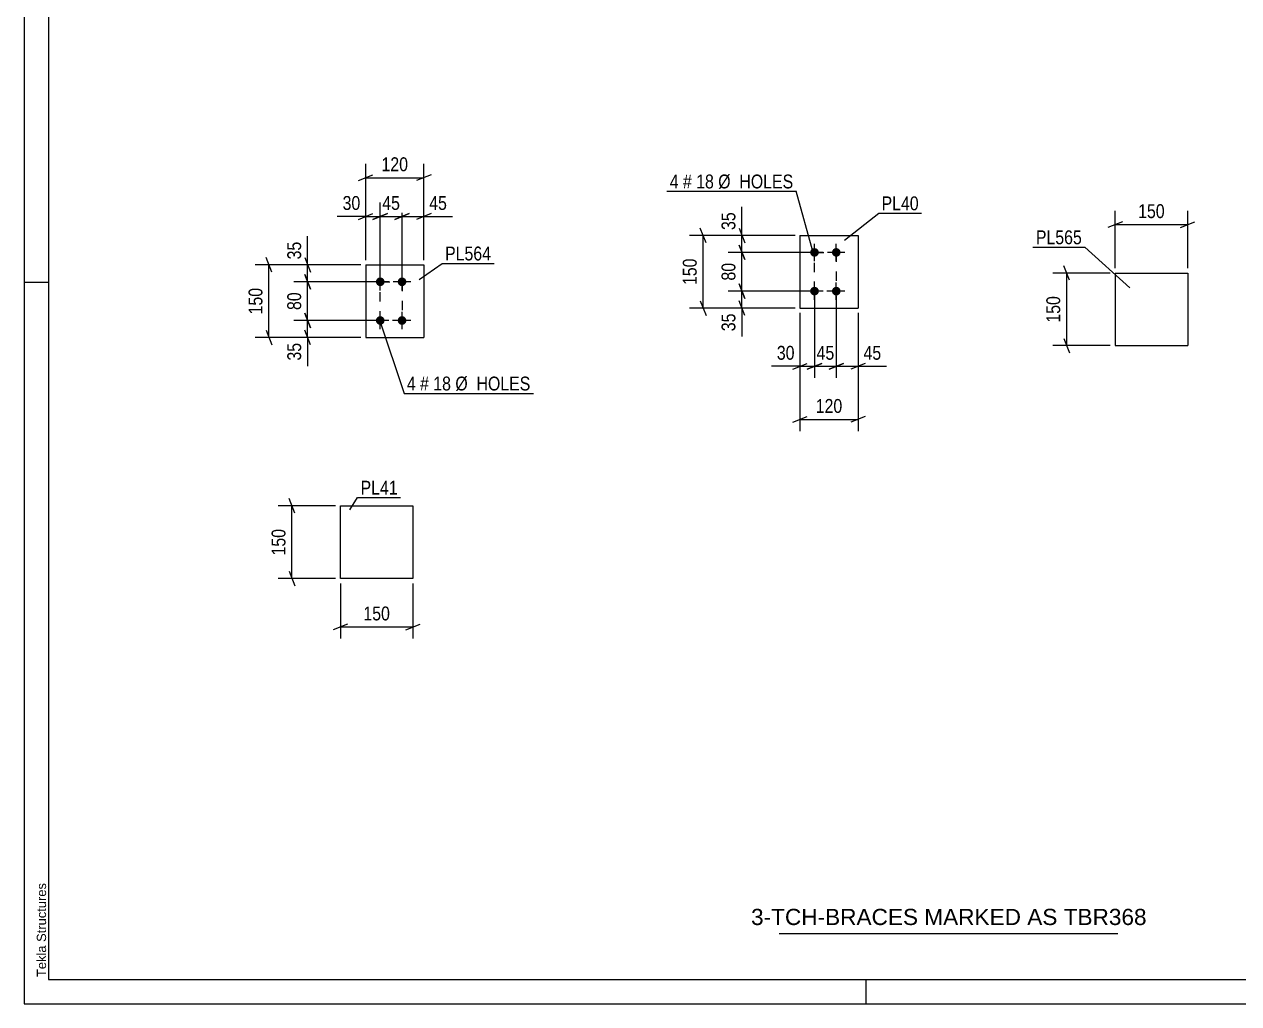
# Model space of a CAD drawing. Header units: millimetres. Extents: x 0 to 594, y 0 to 420.
# Drawn here: x 0 to 251, y 0 to 202.3 of the extents above; entities that cross this region are included whole.
import ezdxf

# ---------------------------------------------------------------- set-up
doc = ezdxf.new("R2010")
doc.units = ezdxf.units.MM
doc.linetypes.add('DXK_LINE_DOT2', pattern=[3.9198, 1.9599, -1.9599])
doc.styles.add('Arial', font='ARIAL.TTF', dxfattribs={"height": 0.2})
doc.styles.add('Arial Narrow', font='ARIALN.TTF', dxfattribs={"height": 0.2})

# ---------------------------------------------------------------- blocks, each defined once
blk = doc.blocks.new('Unknown-580570263-1163')
at = {"color": 5, "linetype": 'Continuous'}
for p, q in [((0, 420), (0, 0)), ((5, 415), (5, 5)), ((5, 149), (0, 149)), ((5, 5), (589, 5)), ((174, 0), (174, 5)), ((0, 0), (594, 0))]:
    blk.add_line(p, q, dxfattribs=at)
at = {"color": 174, "linetype": 'Continuous', "style": 'Arial'}
blk.add_text('Tekla Structures', height=1.9102, rotation=90, dxfattribs=at).set_placement((4.5, 5.5))
blk = doc.blocks.new('Part-580570263-6732 - 6731')
at = {"color": 2, "linetype": 'Continuous'}
for p, q in [((225.42, 150.94), (225.42, 135.94)), ((225.42, 150.94), (240.42, 150.94)), ((240.42, 150.94), (240.42, 135.94)), ((225.42, 135.94), (240.42, 135.94))]:
    blk.add_line(p, q, dxfattribs=at)
blk = doc.blocks.new('Part-580570263-6702 - 6701')
at = {"color": 2, "linetype": 'Continuous'}
for p, q in [((65.32, 102.83), (80.32, 102.83)), ((65.32, 87.83), (65.32, 102.83)), ((80.32, 102.83), (80.32, 87.83)), ((80.32, 87.83), (65.32, 87.83))]:
    blk.add_line(p, q, dxfattribs=at)
blk = doc.blocks.new('Part-580570263-6715 - 6714')
at = {"color": 2, "linetype": 'Continuous'}
for p, q in [((70.56, 152.63), (70.56, 137.63)), ((70.56, 152.63), (82.56, 152.63)), ((82.56, 152.63), (82.56, 137.63)), ((70.56, 137.63), (82.56, 137.63))]:
    blk.add_line(p, q, dxfattribs=at)
blk = doc.blocks.new('Bolt-580570263-6716 - 6714')
at = {"linetype": 'Continuous'}
for points in [[(73.56, 148.23, -1), (73.56, 150.03, -1)], [(78.06, 148.23, -1), (78.06, 150.03, -1)], [(73.56, 140.23, -1), (73.56, 142.03, -1)], [(78.06, 140.23, -1), (78.06, 142.03, -1)]]:
    blk.add_hatch(color=1, dxfattribs=at).paths.add_polyline_path(points)
at = {"color": 1, "linetype": 'Continuous'}
for p, q in [((73.56, 147.33), (73.56, 150.93)), ((78.06, 147.33), (78.06, 150.93)), ((75.36, 149.13), (71.76, 149.13)), ((79.86, 149.13), (76.26, 149.13)), ((75.36, 141.13), (71.76, 141.13)), ((73.56, 139.33), (73.56, 142.93)), ((79.86, 141.13), (76.26, 141.13)), ((78.06, 139.33), (78.06, 142.93))]:
    blk.add_line(p, q, dxfattribs=at)
blk = doc.blocks.new('Part-580570263-6682 - 6681')
at = {"color": 2, "linetype": 'Continuous'}
for p, q in [((160.3, 158.7), (160.3, 143.7)), ((160.3, 158.7), (172.3, 158.7)), ((172.3, 158.7), (172.3, 143.7)), ((160.3, 143.7), (172.3, 143.7))]:
    blk.add_line(p, q, dxfattribs=at)
blk = doc.blocks.new('Bolt-580570263-6683 - 6681')
at = {"linetype": 'Continuous'}
for points in [[(163.3, 154.3, -1), (163.3, 156.1, -1)], [(167.8, 154.3, -1), (167.8, 156.1, -1)], [(163.3, 146.3, -1), (163.3, 148.1, -1)], [(167.8, 146.3, -1), (167.8, 148.1, -1)]]:
    blk.add_hatch(color=1, dxfattribs=at).paths.add_polyline_path(points)
at = {"color": 1, "linetype": 'Continuous'}
for p, q in [((163.3, 153.4), (163.3, 157)), ((167.8, 153.4), (167.8, 157)), ((165.1, 155.2), (161.5, 155.2)), ((169.6, 155.2), (166, 155.2)), ((163.3, 145.4), (163.3, 149)), ((167.8, 145.4), (167.8, 149)), ((165.1, 147.2), (161.5, 147.2)), ((169.6, 147.2), (166, 147.2))]:
    blk.add_line(p, q, dxfattribs=at)
blk = doc.blocks.new('Rectangle-580570263-7640 - 6714')
at = {"color": 1, "linetype": 'DXK_LINE_DOT2'}
blk.add_lwpolyline([(73.56, 149.13), (78.06, 149.13), (78.06, 141.13), (73.56, 141.13), (73.56, 149.13)], close=True, dxfattribs=at)
blk = doc.blocks.new('Rectangle-580570263-7533 - 6681')
at = {"color": 1, "linetype": 'DXK_LINE_DOT2'}
blk.add_lwpolyline([(163.3, 155.2), (167.8, 155.2), (167.8, 147.2), (163.3, 147.2), (163.3, 155.2)], close=True, dxfattribs=at)
blk = doc.blocks.new('StraightDimension-580570263-6892 - 6731')
at = {"color": 7, "linetype": 'Continuous'}
for p, q in [((225.42, 151.94), (225.42, 163.79)), ((240.42, 151.94), (240.42, 163.79)), ((226.92, 161.54), (223.92, 160.34)), ((225.42, 160.94), (240.42, 160.94)), ((238.92, 160.34), (241.92, 161.54))]:
    blk.add_line(p, q, dxfattribs=at)
at = {"color": 0}
blk.add_wipeout([(236.27, 161.69), (236.27, 165.89), (229.58, 165.89), (229.58, 161.69)], dxfattribs=at)
at = {"color": 3, "style": 'Arial Narrow'}
blk.add_text('150', height=2.863, dxfattribs=at).set_placement((230.18, 162.29))
blk = doc.blocks.new('StraightDimension-580570263-6896 - 6731')
at = {"color": 7, "linetype": 'Continuous'}
for p, q in [((224.42, 150.94), (212.57, 150.94)), ((216.02, 149.44), (214.82, 152.44)), ((215.42, 135.94), (215.42, 150.94)), ((224.42, 135.94), (212.57, 135.94)), ((214.82, 137.44), (216.02, 134.44))]:
    blk.add_line(p, q, dxfattribs=at)
at = {"color": 0}
blk.add_wipeout([(214.67, 146.78), (210.47, 146.78), (210.47, 140.09), (214.67, 140.09)], dxfattribs=at)
at = {"color": 3, "style": 'Arial Narrow'}
blk.add_text('150', height=2.863, rotation=90.0002, dxfattribs=at).set_placement((214.07, 140.69))
blk = doc.blocks.new('StraightDimension-580570263-6839 - 6701')
at = {"color": 7, "linetype": 'Continuous'}
for p, q in [((65.32, 86.83), (65.32, 75.43)), ((80.32, 86.83), (80.32, 75.43)), ((66.82, 78.43), (63.82, 77.23)), ((65.32, 77.83), (80.32, 77.83)), ((78.82, 77.23), (81.82, 78.43))]:
    blk.add_line(p, q, dxfattribs=at)
at = {"color": 0}
blk.add_wipeout([(76.17, 78.58), (76.17, 82.78), (69.48, 82.78), (69.48, 78.58)], dxfattribs=at)
at = {"color": 3, "style": 'Arial Narrow'}
blk.add_text('150', height=2.863, dxfattribs=at).set_placement((70.08, 79.18))
blk = doc.blocks.new('StraightDimension-580570263-6843 - 6701')
at = {"color": 7, "linetype": 'Continuous'}
for p, q in [((55.92, 101.33), (54.72, 104.33)), ((64.32, 102.83), (52.47, 102.83)), ((55.32, 87.83), (55.32, 102.83)), ((54.72, 89.33), (55.92, 86.33)), ((64.32, 87.83), (52.47, 87.83))]:
    blk.add_line(p, q, dxfattribs=at)
at = {"color": 0}
blk.add_wipeout([(54.57, 98.68), (50.37, 98.68), (50.37, 91.99), (54.57, 91.99)], dxfattribs=at)
at = {"color": 3, "style": 'Arial Narrow'}
blk.add_text('150', height=2.863, rotation=90.0002, dxfattribs=at).set_placement((53.97, 92.59))
blk = doc.blocks.new('StraightDimension-580570263-7594 - 6714')
at = {"color": 7, "linetype": 'Continuous'}
for p, q in [((72.56, 141.13), (55.71, 141.13)), ((57.96, 142.63), (59.16, 139.63)), ((58.56, 137.63), (58.56, 141.13)), ((59.16, 136.13), (57.96, 139.13)), ((69.56, 137.63), (55.71, 137.63))]:
    blk.add_line(p, q, dxfattribs=at)
at = {"color": 0}
blk.add_wipeout([(57.81, 137.1), (53.61, 137.1), (53.61, 132.25), (57.81, 132.25)], dxfattribs=at)
at = {"color": 7, "linetype": 'Continuous'}
blk.add_line((58.56, 137.63), (58.56, 131.72), dxfattribs=at)
blk.add_line((58.56, 137.63), (58.56, 131.72), dxfattribs=at)
at = {"color": 3, "style": 'Arial Narrow'}
blk.add_text('35', height=2.863, rotation=90.0002, dxfattribs=at).set_placement((57.21, 132.85))
blk = doc.blocks.new('StraightDimension-580570263-6868 - 6714')
at = {"color": 7, "linetype": 'Continuous'}
for p, q in [((76.56, 162.03), (79.56, 163.23)), ((78.06, 150.13), (78.06, 165.48)), ((84.06, 163.23), (81.06, 162.03)), ((82.56, 153.63), (82.56, 165.48)), ((78.06, 162.63), (82.56, 162.63))]:
    blk.add_line(p, q, dxfattribs=at)
at = {"color": 0}
blk.add_wipeout([(87.94, 163.38), (87.94, 167.58), (83.08, 167.58), (83.08, 163.38)], dxfattribs=at)
at = {"color": 7, "linetype": 'Continuous'}
blk.add_line((82.56, 162.63), (88.47, 162.63), dxfattribs=at)
blk.add_line((82.56, 162.63), (88.47, 162.63), dxfattribs=at)
at = {"color": 3, "style": 'Arial Narrow'}
blk.add_text('45', height=2.863, dxfattribs=at).set_placement((83.68, 163.98))
blk = doc.blocks.new('StraightDimension-580570263-7593 - 6714')
at = {"color": 7, "linetype": 'Continuous'}
for p, q in [((57.96, 150.63), (59.16, 147.63)), ((72.56, 149.13), (55.71, 149.13)), ((58.56, 141.13), (58.56, 149.13)), ((72.56, 141.13), (55.71, 141.13)), ((59.16, 139.63), (57.96, 142.63))]:
    blk.add_line(p, q, dxfattribs=at)
at = {"color": 0}
blk.add_wipeout([(57.81, 147.56), (53.61, 147.56), (53.61, 142.7), (57.81, 142.7)], dxfattribs=at)
at = {"color": 3, "style": 'Arial Narrow'}
blk.add_text('80', height=2.863, rotation=90.0002, dxfattribs=at).set_placement((57.21, 143.3))
blk = doc.blocks.new('StraightDimension-580570263-7592 - 6714')
at = {"color": 7, "linetype": 'Continuous'}
for p, q in [((57.96, 154.13), (59.16, 151.13)), ((69.56, 152.63), (55.71, 152.63)), ((59.16, 147.63), (57.96, 150.63)), ((58.56, 149.13), (58.56, 152.63)), ((72.56, 149.13), (55.71, 149.13))]:
    blk.add_line(p, q, dxfattribs=at)
at = {"color": 0}
blk.add_wipeout([(57.81, 158.01), (53.61, 158.01), (53.61, 153.15), (57.81, 153.15)], dxfattribs=at)
at = {"color": 7, "linetype": 'Continuous'}
blk.add_line((58.56, 152.63), (58.56, 158.54), dxfattribs=at)
blk.add_line((58.56, 152.63), (58.56, 158.54), dxfattribs=at)
at = {"color": 3, "style": 'Arial Narrow'}
blk.add_text('35', height=2.863, rotation=90.0002, dxfattribs=at).set_placement((57.21, 153.75))
blk = doc.blocks.new('StraightDimension-580570263-6869 - 6714')
at = {"color": 7, "linetype": 'Continuous'}
for p, q in [((72.06, 162.03), (75.06, 163.23)), ((73.56, 150.13), (73.56, 165.48)), ((79.56, 163.23), (76.56, 162.03)), ((78.06, 150.13), (78.06, 165.48)), ((73.56, 162.63), (78.06, 162.63))]:
    blk.add_line(p, q, dxfattribs=at)
at = {"color": 0}
blk.add_wipeout([(78.24, 163.38), (78.24, 167.58), (73.38, 167.58), (73.38, 163.38)], dxfattribs=at)
at = {"color": 3, "style": 'Arial Narrow'}
blk.add_text('45', height=2.863, dxfattribs=at).set_placement((73.98, 163.98))
blk = doc.blocks.new('StraightDimension-580570263-6864 - 6714')
at = {"color": 7, "linetype": 'Continuous'}
for p, q in [((51.16, 151.13), (49.96, 154.13)), ((69.56, 152.63), (47.71, 152.63)), ((50.56, 137.63), (50.56, 152.63)), ((49.96, 139.13), (51.16, 136.13)), ((69.56, 137.63), (47.71, 137.63))]:
    blk.add_line(p, q, dxfattribs=at)
at = {"color": 0}
blk.add_wipeout([(49.81, 148.47), (45.61, 148.47), (45.61, 141.79), (49.81, 141.79)], dxfattribs=at)
at = {"color": 3, "style": 'Arial Narrow'}
blk.add_text('150', height=2.863, rotation=90.0002, dxfattribs=at).set_placement((49.21, 142.39))
blk = doc.blocks.new('StraightDimension-580570263-6870 - 6714')
at = {"color": 7, "linetype": 'Continuous'}
for p, q in [((69.06, 162.03), (72.06, 163.23)), ((70.56, 153.63), (70.56, 165.48)), ((75.06, 163.23), (72.06, 162.03)), ((73.56, 150.13), (73.56, 165.48)), ((70.56, 162.63), (73.56, 162.63))]:
    blk.add_line(p, q, dxfattribs=at)
at = {"color": 0}
blk.add_wipeout([(70.03, 163.38), (70.03, 167.58), (65.18, 167.58), (65.18, 163.38)], dxfattribs=at)
at = {"color": 7, "linetype": 'Continuous'}
blk.add_line((70.56, 162.63), (64.65, 162.63), dxfattribs=at)
blk.add_line((70.56, 162.63), (64.65, 162.63), dxfattribs=at)
at = {"color": 3, "style": 'Arial Narrow'}
blk.add_text('30', height=2.863, dxfattribs=at).set_placement((65.78, 163.98))
blk = doc.blocks.new('StraightDimension-580570263-6880 - 6714')
at = {"color": 7, "linetype": 'Continuous'}
for p, q in [((70.56, 153.63), (70.56, 173.48)), ((82.56, 153.63), (82.56, 173.48)), ((69.06, 170.03), (72.06, 171.23)), ((84.06, 171.23), (81.06, 170.03)), ((70.56, 170.63), (82.56, 170.63))]:
    blk.add_line(p, q, dxfattribs=at)
at = {"color": 0}
blk.add_wipeout([(79.9, 171.38), (79.9, 175.58), (73.22, 175.58), (73.22, 171.38)], dxfattribs=at)
at = {"color": 3, "style": 'Arial Narrow'}
blk.add_text('120', height=2.863, dxfattribs=at).set_placement((73.82, 171.98))
blk = doc.blocks.new('StraightDimension-580570263-6811 - 6681')
at = {"color": 7, "linetype": 'Continuous'}
for p, q in [((159.3, 158.7), (137.45, 158.7)), ((140.9, 157.2), (139.7, 160.2)), ((140.3, 143.7), (140.3, 158.7)), ((159.3, 143.7), (137.45, 143.7)), ((139.7, 145.2), (140.9, 142.2))]:
    blk.add_line(p, q, dxfattribs=at)
at = {"color": 0}
blk.add_wipeout([(139.55, 154.55), (135.35, 154.55), (135.35, 147.86), (139.55, 147.86)], dxfattribs=at)
at = {"color": 3, "style": 'Arial Narrow'}
blk.add_text('150', height=2.863, rotation=90.0002, dxfattribs=at).set_placement((138.95, 148.46))
blk = doc.blocks.new('StraightDimension-580570263-6816 - 6681')
at = {"color": 7, "linetype": 'Continuous'}
for p, q in [((163.3, 146.2), (163.3, 129.28)), ((167.8, 146.2), (167.8, 129.28)), ((161.8, 131.08), (164.8, 132.28)), ((163.3, 131.68), (167.8, 131.68)), ((169.3, 132.28), (166.3, 131.08))]:
    blk.add_line(p, q, dxfattribs=at)
at = {"color": 0}
blk.add_wipeout([(167.98, 132.43), (167.98, 136.63), (163.13, 136.63), (163.13, 132.43)], dxfattribs=at)
at = {"color": 3, "style": 'Arial Narrow'}
blk.add_text('45', height=2.863, dxfattribs=at).set_placement((163.73, 133.03))
blk = doc.blocks.new('StraightDimension-580570263-6815 - 6681')
at = {"color": 7, "linetype": 'Continuous'}
for p, q in [((167.8, 146.2), (167.8, 129.28)), ((172.3, 142.7), (172.3, 129.28)), ((166.3, 131.08), (169.3, 132.28)), ((167.8, 131.68), (172.3, 131.68)), ((173.8, 132.28), (170.8, 131.08))]:
    blk.add_line(p, q, dxfattribs=at)
at = {"color": 0}
blk.add_wipeout([(177.69, 132.43), (177.69, 136.63), (172.83, 136.63), (172.83, 132.43)], dxfattribs=at)
at = {"color": 7, "linetype": 'Continuous'}
blk.add_line((172.3, 131.68), (178.21, 131.68), dxfattribs=at)
blk.add_line((172.3, 131.68), (178.21, 131.68), dxfattribs=at)
at = {"color": 3, "style": 'Arial Narrow'}
blk.add_text('45', height=2.863, dxfattribs=at).set_placement((173.43, 133.03))
blk = doc.blocks.new('StraightDimension-580570263-6817 - 6681')
at = {"color": 7, "linetype": 'Continuous'}
for p, q in [((163.3, 146.2), (163.3, 129.28)), ((160.3, 142.7), (160.3, 129.28)), ((158.8, 131.08), (161.8, 132.28)), ((160.3, 131.68), (163.3, 131.68)), ((164.8, 132.28), (161.8, 131.08))]:
    blk.add_line(p, q, dxfattribs=at)
at = {"color": 0}
blk.add_wipeout([(159.78, 132.43), (159.78, 136.63), (154.92, 136.63), (154.92, 132.43)], dxfattribs=at)
at = {"color": 7, "linetype": 'Continuous'}
blk.add_line((160.3, 131.68), (154.4, 131.68), dxfattribs=at)
blk.add_line((160.3, 131.68), (154.4, 131.68), dxfattribs=at)
at = {"color": 3, "style": 'Arial Narrow'}
blk.add_text('30', height=2.863, dxfattribs=at).set_placement((155.52, 133.03))
blk = doc.blocks.new('StraightDimension-580570263-6827 - 6681')
at = {"color": 7, "linetype": 'Continuous'}
for p, q in [((160.3, 142.7), (160.3, 118.3)), ((172.3, 142.7), (172.3, 118.3)), ((158.8, 120.1), (161.8, 121.3)), ((160.3, 120.7), (172.3, 120.7)), ((173.8, 121.3), (170.8, 120.1))]:
    blk.add_line(p, q, dxfattribs=at)
at = {"color": 0}
blk.add_wipeout([(169.65, 121.45), (169.65, 125.65), (162.96, 125.65), (162.96, 121.45)], dxfattribs=at)
at = {"color": 3, "style": 'Arial Narrow'}
blk.add_text('120', height=2.863, dxfattribs=at).set_placement((163.56, 122.05))
blk = doc.blocks.new('StraightDimension-580570263-7545 - 6681')
at = {"color": 7, "linetype": 'Continuous'}
for p, q in [((159.3, 158.7), (145.45, 158.7)), ((147.7, 160.2), (148.9, 157.2)), ((148.3, 155.2), (148.3, 158.7)), ((148.9, 153.7), (147.7, 156.7)), ((162.3, 155.2), (145.45, 155.2))]:
    blk.add_line(p, q, dxfattribs=at)
at = {"color": 0}
blk.add_wipeout([(147.55, 164.09), (143.35, 164.09), (143.35, 159.23), (147.55, 159.23)], dxfattribs=at)
at = {"color": 7, "linetype": 'Continuous'}
blk.add_line((148.3, 158.7), (148.3, 164.61), dxfattribs=at)
blk.add_line((148.3, 158.7), (148.3, 164.61), dxfattribs=at)
at = {"color": 3, "style": 'Arial Narrow'}
blk.add_text('35', height=2.863, rotation=90.0002, dxfattribs=at).set_placement((146.95, 159.83))
blk = doc.blocks.new('StraightDimension-580570263-7546 - 6681')
at = {"color": 7, "linetype": 'Continuous'}
for p, q in [((147.7, 156.7), (148.9, 153.7)), ((162.3, 155.2), (145.45, 155.2)), ((148.3, 147.2), (148.3, 155.2)), ((148.9, 145.7), (147.7, 148.7)), ((162.3, 147.2), (145.45, 147.2))]:
    blk.add_line(p, q, dxfattribs=at)
at = {"color": 0}
blk.add_wipeout([(147.55, 153.63), (143.35, 153.63), (143.35, 148.78), (147.55, 148.78)], dxfattribs=at)
at = {"color": 3, "style": 'Arial Narrow'}
blk.add_text('80', height=2.863, rotation=90.0002, dxfattribs=at).set_placement((146.95, 149.38))
blk = doc.blocks.new('StraightDimension-580570263-7547 - 6681')
at = {"color": 7, "linetype": 'Continuous'}
for p, q in [((147.7, 148.7), (148.9, 145.7)), ((162.3, 147.2), (145.45, 147.2)), ((148.3, 143.7), (148.3, 147.2)), ((159.3, 143.7), (145.45, 143.7)), ((148.9, 142.2), (147.7, 145.2))]:
    blk.add_line(p, q, dxfattribs=at)
at = {"color": 0}
blk.add_wipeout([(147.55, 143.18), (143.35, 143.18), (143.35, 138.32), (147.55, 138.32)], dxfattribs=at)
at = {"color": 7, "linetype": 'Continuous'}
blk.add_line((148.3, 143.7), (148.3, 137.8), dxfattribs=at)
blk.add_line((148.3, 143.7), (148.3, 137.8), dxfattribs=at)
at = {"color": 3, "style": 'Arial Narrow'}
blk.add_text('35', height=2.863, rotation=90.0002, dxfattribs=at).set_placement((146.95, 138.92))
blk = doc.blocks.new('Unknown-580570263-7801')
at = {"color": 7, "linetype": 'Continuous'}
blk.add_line((156, 14.5), (226, 14.5), dxfattribs=at)
at = {"color": 7, "style": 'Arial'}
blk.add_text('3-TCH-BRACES MARKED AS TBR368', height=3.3428, dxfattribs=at).set_placement((150.19, 16.25))
blk = doc.blocks.new('Mark-580570263-7512 - 6731')
at = {"color": 0}
blk.add_wipeout([(218.55, 156.89), (218.55, 159.89), (209.05, 159.89), (209.05, 156.89)], dxfattribs=at)
blk.add_wipeout([(218.55, 156.89), (218.55, 159.89), (209.05, 159.89), (209.05, 156.89)], dxfattribs=at)
at = {"color": 30, "linetype": 'Continuous'}
for p in [(208.45, 156.29), (228.45, 147.91)]:
    blk.add_line(p, (219.15, 156.29), dxfattribs=at)
at = {"color": 3, "style": 'Arial Narrow'}
blk.add_text('PL565', height=2.863, dxfattribs=at).set_placement((209.05, 156.89))
blk = doc.blocks.new('Mark-580570263-7657 - 6701')
at = {"color": 0}
blk.add_wipeout([(77.17, 105.16), (77.17, 108.16), (69.49, 108.16), (69.49, 105.16)], dxfattribs=at)
blk.add_wipeout([(77.17, 105.16), (77.17, 108.16), (69.49, 108.16), (69.49, 105.16)], dxfattribs=at)
at = {"color": 30, "linetype": 'Continuous'}
for p, q in [((67.3, 102), (68.89, 104.56)), ((68.89, 104.56), (77.77, 104.56))]:
    blk.add_line(p, q, dxfattribs=at)
at = {"color": 3, "style": 'Arial Narrow'}
blk.add_text('PL41', height=2.863, dxfattribs=at).set_placement((69.49, 105.16))
blk = doc.blocks.new('Mark-580570263-7650 - 6714')
at = {"color": 0}
blk.add_wipeout([(96.47, 153.54), (96.47, 156.54), (86.96, 156.54), (86.96, 153.54)], dxfattribs=at)
blk.add_wipeout([(96.47, 153.54), (96.47, 156.54), (86.96, 156.54), (86.96, 153.54)], dxfattribs=at)
at = {"color": 30, "linetype": 'Continuous'}
for p, q in [((81.59, 149.6), (86.36, 152.94)), ((86.36, 152.94), (97.07, 152.94))]:
    blk.add_line(p, q, dxfattribs=at)
at = {"color": 3, "style": 'Arial Narrow'}
blk.add_text('PL564', height=2.863, dxfattribs=at).set_placement((86.96, 153.54))
blk = doc.blocks.new('Mark-580570263-6963 - 6714')
at = {"color": 0}
blk.add_wipeout([(80.89, 126.68), (80.89, 129.68), (79.07, 129.68), (79.07, 126.68)], dxfattribs=at)
blk.add_wipeout([(80.89, 126.68), (80.89, 129.68), (79.07, 129.68), (79.07, 126.68)], dxfattribs=at)
at = {"color": 7, "linetype": 'Continuous'}
blk.add_line((73.4, 141.24), (78.47, 126.08), dxfattribs=at)
at = {"color": 0}
blk.add_wipeout([(83.62, 126.68), (83.62, 129.68), (81.79, 129.68), (81.79, 126.68)], dxfattribs=at)
blk.add_wipeout([(83.62, 126.68), (83.62, 129.68), (81.79, 129.68), (81.79, 126.68)], dxfattribs=at)
at = {"color": 3, "style": 'Arial Narrow'}
blk.add_text('4', height=2.86, dxfattribs=at).set_placement((79.07, 126.68))
at = {"color": 0}
blk.add_wipeout([(88.18, 126.68), (88.18, 129.68), (84.52, 129.68), (84.52, 126.68)], dxfattribs=at)
blk.add_wipeout([(88.18, 126.68), (88.18, 129.68), (84.52, 129.68), (84.52, 126.68)], dxfattribs=at)
at = {"color": 3, "style": 'Arial Narrow'}
blk.add_text('#', height=2.86, dxfattribs=at).set_placement((81.79, 126.68))
at = {"color": 0}
blk.add_wipeout([(104.61, 126.68), (104.61, 129.68), (89.08, 129.68), (89.08, 126.68)], dxfattribs=at)
blk.add_wipeout([(104.61, 126.68), (104.61, 129.68), (89.08, 129.68), (89.08, 126.68)], dxfattribs=at)
at = {"color": 7, "linetype": 'Continuous'}
blk.add_line((78.47, 126.08), (105.21, 126.08), dxfattribs=at)
at = {"color": 3, "style": 'Arial Narrow'}
for s, p in [('18', (84.52, 126.68)), ('Ø  HOLES', (89.08, 126.68))]:
    blk.add_text(s, height=2.863, dxfattribs=at).set_placement(p)
blk = doc.blocks.new('Mark-580570263-6959 - 6681')
at = {"color": 0}
blk.add_wipeout([(135.22, 168.42), (135.22, 171.42), (133.39, 171.42), (133.39, 168.42)], dxfattribs=at)
blk.add_wipeout([(135.22, 168.42), (135.22, 171.42), (133.39, 171.42), (133.39, 168.42)], dxfattribs=at)
blk.add_wipeout([(137.95, 168.42), (137.95, 171.42), (136.12, 171.42), (136.12, 168.42)], dxfattribs=at)
blk.add_wipeout([(137.95, 168.42), (137.95, 171.42), (136.12, 171.42), (136.12, 168.42)], dxfattribs=at)
at = {"color": 3, "style": 'Arial Narrow'}
blk.add_text('4', height=2.86, dxfattribs=at).set_placement((133.39, 168.42))
at = {"color": 0}
blk.add_wipeout([(142.5, 168.42), (142.5, 171.42), (138.85, 171.42), (138.85, 168.42)], dxfattribs=at)
blk.add_wipeout([(142.5, 168.42), (142.5, 171.42), (138.85, 171.42), (138.85, 168.42)], dxfattribs=at)
at = {"color": 3, "style": 'Arial Narrow'}
blk.add_text('#', height=2.86, dxfattribs=at).set_placement((136.12, 168.42))
at = {"color": 0}
blk.add_wipeout([(158.93, 168.42), (158.93, 171.42), (143.4, 171.42), (143.4, 168.42)], dxfattribs=at)
blk.add_wipeout([(158.93, 168.42), (158.93, 171.42), (143.4, 171.42), (143.4, 168.42)], dxfattribs=at)
at = {"color": 7, "linetype": 'Continuous'}
for p in [(132.79, 167.82), (162.99, 155.2)]:
    blk.add_line(p, (159.53, 167.82), dxfattribs=at)
at = {"color": 3, "style": 'Arial Narrow'}
for s, p in [('18', (138.85, 168.42)), ('Ø  HOLES', (143.4, 168.42))]:
    blk.add_text(s, height=2.863, dxfattribs=at).set_placement(p)
blk = doc.blocks.new('Mark-580570263-7527 - 6681')
at = {"color": 0}
blk.add_wipeout([(184.84, 163.9), (184.84, 166.9), (177.16, 166.9), (177.16, 163.9)], dxfattribs=at)
blk.add_wipeout([(184.84, 163.9), (184.84, 166.9), (177.16, 166.9), (177.16, 163.9)], dxfattribs=at)
at = {"color": 30, "linetype": 'Continuous'}
for p, q in [((169.47, 157.76), (176.56, 163.3)), ((176.56, 163.3), (185.44, 163.3))]:
    blk.add_line(p, q, dxfattribs=at)
at = {"color": 3, "style": 'Arial Narrow'}
blk.add_text('PL40', height=2.863, dxfattribs=at).set_placement((177.16, 163.9))

msp = doc.modelspace()

# ---------------------------------------------------------------- block references
for name in ['Unknown-580570263-1163', 'Part-580570263-6682 - 6681', 'Bolt-580570263-6683 - 6681', 'Rectangle-580570263-7533 - 6681', 'Part-580570263-6715 - 6714', 'Bolt-580570263-6716 - 6714', 'Part-580570263-6732 - 6731', 'Rectangle-580570263-7640 - 6714', 'Part-580570263-6702 - 6701', 'Unknown-580570263-7801']:
    msp.add_blockref(name, (0, 0))

# ---------------------------------------------------------------- next in the draw order: block references
for name in ['StraightDimension-580570263-6868 - 6714', 'Mark-580570263-7527 - 6681', 'StraightDimension-580570263-6892 - 6731', 'StraightDimension-580570263-6811 - 6681', 'StraightDimension-580570263-6816 - 6681', 'StraightDimension-580570263-7594 - 6714', 'Mark-580570263-7657 - 6701', 'StraightDimension-580570263-6839 - 6701']:
    msp.add_blockref(name, (0, 0))

# ---------------------------------------------------------------- next in the draw order: block references
for name in ['StraightDimension-580570263-7545 - 6681', 'StraightDimension-580570263-7593 - 6714', 'StraightDimension-580570263-6896 - 6731', 'StraightDimension-580570263-6817 - 6681', 'StraightDimension-580570263-6815 - 6681', 'StraightDimension-580570263-6843 - 6701']:
    msp.add_blockref(name, (0, 0))

# ---------------------------------------------------------------- next in the draw order: block references
for name in ['StraightDimension-580570263-7592 - 6714', 'Mark-580570263-7512 - 6731', 'StraightDimension-580570263-7546 - 6681', 'Mark-580570263-6963 - 6714', 'StraightDimension-580570263-6827 - 6681']:
    msp.add_blockref(name, (0, 0))

# ---------------------------------------------------------------- next in the draw order: block references
for name in ['Mark-580570263-6959 - 6681', 'StraightDimension-580570263-6869 - 6714', 'StraightDimension-580570263-6864 - 6714', 'StraightDimension-580570263-7547 - 6681']:
    msp.add_blockref(name, (0, 0))

# ---------------------------------------------------------------- next in the draw order: block references
msp.add_blockref('StraightDimension-580570263-6870 - 6714', (0, 0))

# ---------------------------------------------------------------- next in the draw order: block references
msp.add_blockref('StraightDimension-580570263-6880 - 6714', (0, 0))

# ---------------------------------------------------------------- next in the draw order: block references
msp.add_blockref('Mark-580570263-7650 - 6714', (0, 0))

doc.saveas('drawing.dxf')
